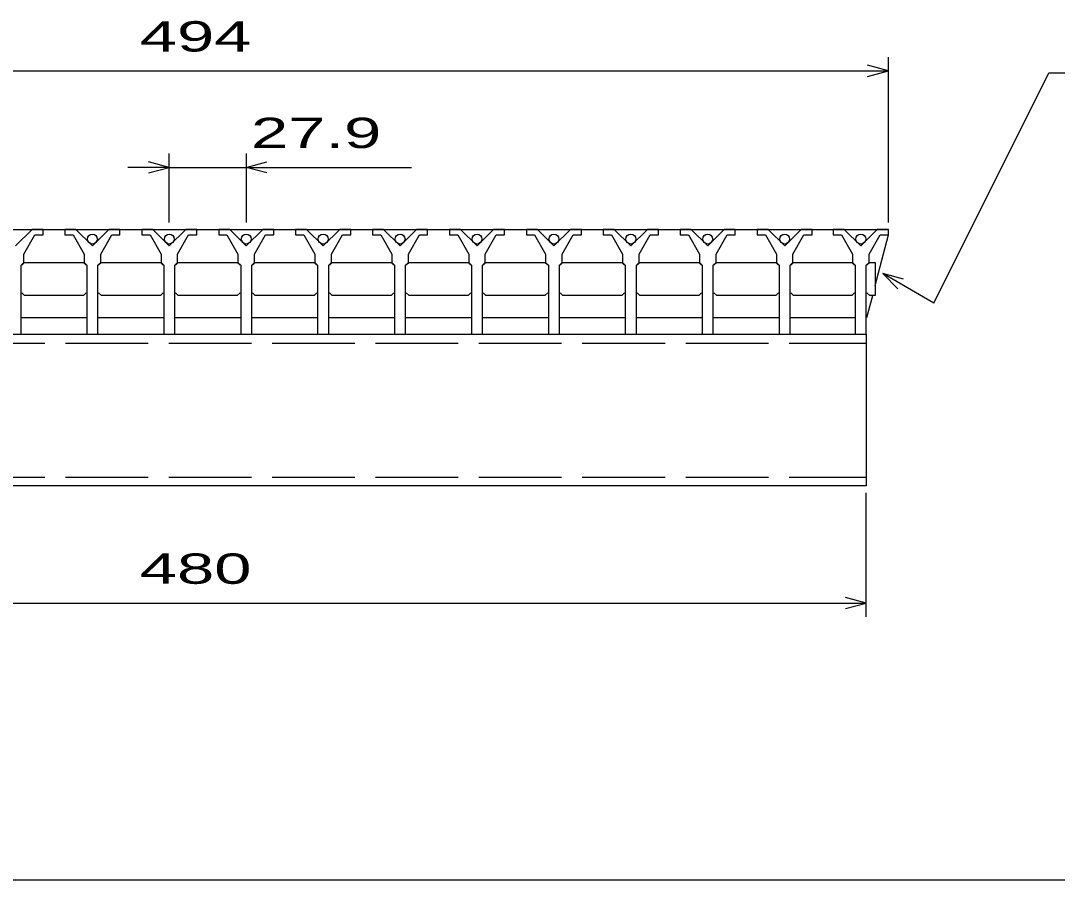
# Model space of a CAD drawing. Units: millimetres, scale not verified. Extents: x -910 to 868, y -641 to 524.
# Drawn here: x -525.7 to -149.7, y -575.8 to -264.1 of the extents above; entities that cross this region are included whole.
import ezdxf
from ezdxf.enums import TextEntityAlignment as Align

# ---------------------------------------------------------------- set-up
doc = ezdxf.new("R2010")
doc.units = ezdxf.units.MM
doc.header["$LTSCALE"] = 5
doc.linetypes.add('DASHED', pattern=[7.5, 6, -1.5])
for name, color, linetype, lineweight in [('CADPAC_LAYER_0000', 150, 'Continuous', 25), ('CADPAC_LAYER_0016', 3, 'Continuous', 25), ('CADPAC_LAYER_0022', 2, 'Continuous', 25)]:
    doc.layers.add(name, color=color, linetype=linetype, lineweight=lineweight)
doc.styles.add('ベクトル', font='')
doc.styles.get('ベクトル').set_extended_font_data('ベクトル')

msp = doc.modelspace()

# ---------------------------------------------------------------- linework, layer by layer
at = {"layer": 'CADPAC_LAYER_0000'}
msp.add_line((868, -575.75), (-862, -575.75), dxfattribs=at)
at = {"layer": 'CADPAC_LAYER_0016'}
for p, q in [((-705, -339.75), (-211, -339.75)), ((-521.6, -339.75), (-527.6, -345.75)), ((-524.6, -348.75), (-520.6, -341.75)), ((-517.6, -339.75), (-521.6, -339.75)), ((-520.6, -341.75), (-517.6, -341.75)), ((-517.6, -341.75), (-517.6, -339.75)), ((-509.7, -339.75), (-509.7, -341.75)), ((-505.7, -339.75), (-509.7, -339.75)), ((-509.7, -341.75), (-506.7, -341.75)), ((-506.7, -341.75), (-502.7, -348.75)), ((-499.7, -345.75), (-505.7, -339.75)), ((-493.7, -339.75), (-499.7, -345.75)), ((-496.7, -348.75), (-492.7, -341.75)), ((-489.7, -339.75), (-493.7, -339.75)), ((-492.7, -341.75), (-489.7, -341.75)), ((-489.7, -341.75), (-489.7, -339.75)), ((-481.8, -339.75), (-481.8, -341.75)), ((-477.8, -339.75), (-481.8, -339.75)), ((-481.8, -341.75), (-478.8, -341.75)), ((-478.8, -341.75), (-474.8, -348.75)), ((-471.8, -345.75), (-477.8, -339.75)), ((-465.8, -339.75), (-471.8, -345.75)), ((-468.8, -348.75), (-464.8, -341.75)), ((-461.8, -339.75), (-465.8, -339.75)), ((-464.8, -341.75), (-461.8, -341.75)), ((-461.8, -341.75), (-461.8, -339.75)), ((-453.9, -339.75), (-453.9, -341.75)), ((-449.9, -339.75), (-453.9, -339.75)), ((-453.9, -341.75), (-450.9, -341.75)), ((-450.9, -341.75), (-446.9, -348.75)), ((-443.9, -345.75), (-449.9, -339.75)), ((-437.9, -339.75), (-443.9, -345.75)), ((-440.9, -348.75), (-436.9, -341.75)), ((-433.9, -339.75), (-437.9, -339.75)), ((-436.9, -341.75), (-433.9, -341.75)), ((-433.9, -341.75), (-433.9, -339.75)), ((-426, -339.75), (-426, -341.75)), ((-422, -339.75), (-426, -339.75)), ((-426, -341.75), (-423, -341.75)), ((-423, -341.75), (-419, -348.75)), ((-416, -345.75), (-422, -339.75)), ((-410, -339.75), (-416, -345.75)), ((-413, -348.75), (-409, -341.75)), ((-406, -339.75), (-410, -339.75)), ((-409, -341.75), (-406, -341.75)), ((-406, -341.75), (-406, -339.75)), ((-398.1, -339.75), (-398.1, -341.75)), ((-394.1, -339.75), (-398.1, -339.75)), ((-398.1, -341.75), (-395.1, -341.75)), ((-395.1, -341.75), (-391.1, -348.75)), ((-388.1, -345.75), (-394.1, -339.75)), ((-382.1, -339.75), (-388.1, -345.75)), ((-385.1, -348.75), (-381.1, -341.75)), ((-378.1, -339.75), (-382.1, -339.75)), ((-381.1, -341.75), (-378.1, -341.75)), ((-378.1, -341.75), (-378.1, -339.75)), ((-370.2, -339.75), (-370.2, -341.75)), ((-366.2, -339.75), (-370.2, -339.75)), ((-370.2, -341.75), (-367.2, -341.75)), ((-367.2, -341.75), (-363.2, -348.75)), ((-360.2, -345.75), (-366.2, -339.75)), ((-354.2, -339.75), (-360.2, -345.75)), ((-357.2, -348.75), (-353.2, -341.75)), ((-350.2, -339.75), (-354.2, -339.75)), ((-353.2, -341.75), (-350.2, -341.75)), ((-350.2, -341.75), (-350.2, -339.75)), ((-342.3, -339.75), (-342.3, -341.75)), ((-338.3, -339.75), (-342.3, -339.75)), ((-342.3, -341.75), (-339.3, -341.75)), ((-339.3, -341.75), (-335.3, -348.75)), ((-332.3, -345.75), (-338.3, -339.75)), ((-326.3, -339.75), (-332.3, -345.75)), ((-329.3, -348.75), (-325.3, -341.75)), ((-322.3, -339.75), (-326.3, -339.75)), ((-325.3, -341.75), (-322.3, -341.75)), ((-322.3, -341.75), (-322.3, -339.75)), ((-314.4, -339.75), (-314.4, -341.75)), ((-310.4, -339.75), (-314.4, -339.75)), ((-314.4, -341.75), (-311.4, -341.75)), ((-311.4, -341.75), (-307.4, -348.75)), ((-304.4, -345.75), (-310.4, -339.75)), ((-298.4, -339.75), (-304.4, -345.75)), ((-301.4, -348.75), (-297.4, -341.75)), ((-294.4, -339.75), (-298.4, -339.75)), ((-297.4, -341.75), (-294.4, -341.75)), ((-294.4, -341.75), (-294.4, -339.75)), ((-286.5, -339.75), (-286.5, -341.75)), ((-282.5, -339.75), (-286.5, -339.75)), ((-286.5, -341.75), (-283.5, -341.75)), ((-283.5, -341.75), (-279.5, -348.75)), ((-276.5, -345.75), (-282.5, -339.75)), ((-270.5, -339.75), (-276.5, -345.75)), ((-273.5, -348.75), (-269.5, -341.75)), ((-266.5, -339.75), (-270.5, -339.75)), ((-269.5, -341.75), (-266.5, -341.75)), ((-266.5, -341.75), (-266.5, -339.75)), ((-258.6, -339.75), (-258.6, -341.75)), ((-254.6, -339.75), (-258.6, -339.75)), ((-258.6, -341.75), (-255.6, -341.75)), ((-255.6, -341.75), (-251.6, -348.75)), ((-248.6, -345.75), (-254.6, -339.75)), ((-242.6, -339.75), (-248.6, -345.75)), ((-245.6, -348.75), (-241.6, -341.75)), ((-238.6, -339.75), (-242.6, -339.75)), ((-241.6, -341.75), (-238.6, -341.75)), ((-238.6, -341.75), (-238.6, -339.75)), ((-231, -339.75), (-231, -341.75)), ((-227, -339.75), (-231, -339.75)), ((-231, -341.75), (-228, -341.75)), ((-228, -341.75), (-224, -348.75)), ((-221, -345.75), (-227, -339.75)), ((-215, -339.75), (-221, -345.75)), ((-218, -348.75), (-214, -341.75)), ((-215.75, -360.137), (-211, -341.75)), ((-211, -339.75), (-215, -339.75)), ((-214, -341.75), (-211, -341.75)), ((-211, -341.75), (-211, -339.75)), ((-524.6, -351.75), (-524.6, -348.75)), ((-502.7, -348.75), (-502.7, -351.75)), ((-496.7, -351.75), (-496.7, -348.75)), ((-474.8, -348.75), (-474.8, -351.75)), ((-468.8, -351.75), (-468.8, -348.75)), ((-446.9, -348.75), (-446.9, -351.75)), ((-440.9, -351.75), (-440.9, -348.75)), ((-419, -348.75), (-419, -351.75)), ((-413, -351.75), (-413, -348.75)), ((-391.1, -348.75), (-391.1, -351.75)), ((-385.1, -351.75), (-385.1, -348.75)), ((-363.2, -348.75), (-363.2, -351.75)), ((-357.2, -351.75), (-357.2, -348.75)), ((-335.3, -348.75), (-335.3, -351.75)), ((-329.3, -351.75), (-329.3, -348.75)), ((-307.4, -348.75), (-307.4, -351.75)), ((-301.4, -351.75), (-301.4, -348.75)), ((-279.5, -348.75), (-279.5, -351.75)), ((-273.5, -351.75), (-273.5, -348.75)), ((-251.6, -348.75), (-251.6, -351.75)), ((-245.6, -351.75), (-245.6, -348.75)), ((-224, -348.75), (-224, -351.75)), ((-218, -351.75), (-218, -348.75)), ((-525.6, -352.75), (-524.6, -351.75)), ((-525.6, -377.75), (-525.6, -352.75)), ((-525.35, -352.75), (-524.35, -351.75)), ((-524.35, -351.75), (-502.95, -351.75)), ((-502.95, -351.75), (-501.95, -352.75)), ((-502.7, -351.75), (-501.7, -352.75)), ((-501.7, -352.75), (-501.7, -377.75)), ((-497.7, -352.75), (-496.7, -351.75)), ((-497.7, -377.75), (-497.7, -352.75)), ((-497.45, -352.75), (-496.45, -351.75)), ((-496.45, -351.75), (-475.05, -351.75)), ((-475.05, -351.75), (-474.05, -352.75)), ((-474.8, -351.75), (-473.8, -352.75)), ((-473.8, -352.75), (-473.8, -377.75)), ((-469.8, -352.75), (-468.8, -351.75)), ((-469.8, -377.75), (-469.8, -352.75)), ((-469.55, -352.75), (-468.55, -351.75)), ((-468.55, -351.75), (-447.15, -351.75)), ((-447.15, -351.75), (-446.15, -352.75)), ((-446.9, -351.75), (-445.9, -352.75)), ((-445.9, -352.75), (-445.9, -377.75)), ((-441.9, -352.75), (-440.9, -351.75)), ((-441.9, -377.75), (-441.9, -352.75)), ((-441.65, -352.75), (-440.65, -351.75)), ((-440.65, -351.75), (-419.25, -351.75)), ((-419.25, -351.75), (-418.25, -352.75)), ((-419, -351.75), (-418, -352.75)), ((-418, -352.75), (-418, -377.75)), ((-414, -352.75), (-413, -351.75)), ((-414, -377.75), (-414, -352.75)), ((-413.75, -352.75), (-412.75, -351.75)), ((-412.75, -351.75), (-391.35, -351.75)), ((-391.35, -351.75), (-390.35, -352.75)), ((-391.1, -351.75), (-390.1, -352.75)), ((-390.1, -352.75), (-390.1, -377.75)), ((-386.1, -352.75), (-385.1, -351.75)), ((-386.1, -377.75), (-386.1, -352.75)), ((-385.85, -352.75), (-384.85, -351.75)), ((-384.85, -351.75), (-363.45, -351.75)), ((-363.45, -351.75), (-362.45, -352.75)), ((-363.2, -351.75), (-362.2, -352.75)), ((-362.2, -352.75), (-362.2, -377.75)), ((-358.2, -352.75), (-357.2, -351.75)), ((-358.2, -377.75), (-358.2, -352.75)), ((-357.95, -352.75), (-356.95, -351.75)), ((-356.95, -351.75), (-335.55, -351.75)), ((-335.55, -351.75), (-334.55, -352.75)), ((-335.3, -351.75), (-334.3, -352.75)), ((-334.3, -352.75), (-334.3, -377.75)), ((-330.3, -352.75), (-329.3, -351.75)), ((-330.3, -377.75), (-330.3, -352.75)), ((-330.05, -352.75), (-329.05, -351.75)), ((-329.05, -351.75), (-307.65, -351.75)), ((-307.65, -351.75), (-306.65, -352.75)), ((-307.4, -351.75), (-306.4, -352.75)), ((-306.4, -352.75), (-306.4, -377.75)), ((-302.4, -352.75), (-301.4, -351.75)), ((-302.4, -377.75), (-302.4, -352.75)), ((-302.15, -352.75), (-301.15, -351.75)), ((-301.15, -351.75), (-279.75, -351.75)), ((-279.75, -351.75), (-278.75, -352.75)), ((-279.5, -351.75), (-278.5, -352.75)), ((-278.5, -352.75), (-278.5, -377.75)), ((-274.5, -352.75), (-273.5, -351.75)), ((-274.5, -377.75), (-274.5, -352.75)), ((-274.25, -352.75), (-273.25, -351.75)), ((-273.25, -351.75), (-251.85, -351.75)), ((-251.85, -351.75), (-250.85, -352.75)), ((-251.6, -351.75), (-250.6, -352.75)), ((-250.6, -352.75), (-250.6, -377.75)), ((-246.6, -352.75), (-245.6, -351.75)), ((-246.6, -377.75), (-246.6, -352.75)), ((-246.35, -352.75), (-245.35, -351.75)), ((-245.35, -351.75), (-224.25, -351.75)), ((-224.25, -351.75), (-223.25, -352.75)), ((-224, -351.75), (-223, -352.75)), ((-223, -352.75), (-223, -377.75)), ((-219, -352.75), (-218, -351.75)), ((-219, -377.75), (-219, -352.75)), ((-218.75, -352.75), (-217.75, -351.75)), ((-217.75, -351.75), (-215.75, -351.75)), ((-215.75, -351.75), (-215.75, -363.75)), ((-524.35, -363.75), (-525.35, -362.75)), ((-502.95, -363.75), (-524.35, -363.75)), ((-501.95, -362.75), (-502.95, -363.75)), ((-496.45, -363.75), (-497.45, -362.75)), ((-475.05, -363.75), (-496.45, -363.75)), ((-474.05, -362.75), (-475.05, -363.75)), ((-468.55, -363.75), (-469.55, -362.75)), ((-447.15, -363.75), (-468.55, -363.75)), ((-446.15, -362.75), (-447.15, -363.75)), ((-440.65, -363.75), (-441.65, -362.75)), ((-419.25, -363.75), (-440.65, -363.75)), ((-418.25, -362.75), (-419.25, -363.75)), ((-412.75, -363.75), (-413.75, -362.75)), ((-391.35, -363.75), (-412.75, -363.75)), ((-390.35, -362.75), (-391.35, -363.75)), ((-384.85, -363.75), (-385.85, -362.75)), ((-363.45, -363.75), (-384.85, -363.75)), ((-362.45, -362.75), (-363.45, -363.75)), ((-356.95, -363.75), (-357.95, -362.75)), ((-335.55, -363.75), (-356.95, -363.75)), ((-334.55, -362.75), (-335.55, -363.75)), ((-329.05, -363.75), (-330.05, -362.75)), ((-307.65, -363.75), (-329.05, -363.75)), ((-306.65, -362.75), (-307.65, -363.75)), ((-301.15, -363.75), (-302.15, -362.75)), ((-279.75, -363.75), (-301.15, -363.75)), ((-278.75, -362.75), (-279.75, -363.75)), ((-273.25, -363.75), (-274.25, -362.75)), ((-251.85, -363.75), (-273.25, -363.75)), ((-250.85, -362.75), (-251.85, -363.75)), ((-245.35, -363.75), (-246.35, -362.75)), ((-224.25, -363.75), (-245.35, -363.75)), ((-223.25, -362.75), (-224.25, -363.75)), ((-217.75, -363.75), (-218.75, -362.75)), ((-218.75, -371.75), (-216.683, -363.75)), ((-215.75, -363.75), (-217.75, -363.75)), ((-525.35, -371.75), (-501.95, -371.75)), ((-497.45, -371.75), (-474.05, -371.75)), ((-469.55, -371.75), (-446.15, -371.75)), ((-441.65, -371.75), (-418.25, -371.75)), ((-413.75, -371.75), (-390.35, -371.75)), ((-385.85, -371.75), (-362.45, -371.75)), ((-357.95, -371.75), (-334.55, -371.75)), ((-330.05, -371.75), (-306.65, -371.75)), ((-302.15, -371.75), (-278.75, -371.75)), ((-274.25, -371.75), (-250.85, -371.75)), ((-246.35, -371.75), (-223.25, -371.75)), ((-697, -377.75), (-219, -377.75)), ((-529.6, -377.75), (-525.6, -377.75)), ((-501.7, -377.75), (-497.7, -377.75)), ((-473.8, -377.75), (-469.8, -377.75)), ((-445.9, -377.75), (-441.9, -377.75)), ((-418, -377.75), (-414, -377.75)), ((-390.1, -377.75), (-386.1, -377.75)), ((-362.2, -377.75), (-358.2, -377.75)), ((-334.3, -377.75), (-330.3, -377.75)), ((-306.4, -377.75), (-302.4, -377.75)), ((-278.5, -377.75), (-274.5, -377.75)), ((-250.6, -377.75), (-246.6, -377.75)), ((-223, -377.75), (-219, -377.75)), ((-219, -377.75), (-219, -432.75)), ((-219, -432.75), (-697, -432.75))]:
    msp.add_line(p, q, dxfattribs=at)
at = {"layer": 'CADPAC_LAYER_0016', "linetype": 'DASHED'}
for p, q in [((-697, -380.95), (-219, -380.95)), ((-697, -429.55), (-219, -429.55))]:
    msp.add_line(p, q, dxfattribs=at)
at = {"layer": 'CADPAC_LAYER_0016'}
for centre in [(-499.7, -343.25), (-471.8, -343.25), (-443.9, -343.25), (-416, -343.25), (-388.1, -343.25), (-360.2, -343.25), (-332.3, -343.25), (-304.4, -343.25), (-276.5, -343.25), (-248.6, -343.25), (-221, -343.25)]:
    msp.add_circle(centre, 1.8, dxfattribs=at)
at = {"layer": 'CADPAC_LAYER_0022', "color": 4}
for p, q in [((-211, -337.25), (-211, -277.25)), ((-211, -282.25), (-218.5, -280.25)), ((-705, -282.25), (-211, -282.25)), ((-218.5, -284.25), (-211, -282.25)), ((-194.5, -366.45), (-152.75, -282.95)), ((-152.75, -282.95), (-57.75, -282.95)), ((-471.8, -317.25), (-479.3, -315.25)), ((-471.8, -337.25), (-471.8, -312.25)), ((-443.9, -312.25), (-443.9, -337.25)), ((-443.9, -317.25), (-436.4, -315.25)), ((-471.8, -317.25), (-486.8, -317.25)), ((-479.3, -319.25), (-471.8, -317.25)), ((-471.8, -317.25), (-443.9, -317.25)), ((-436.4, -319.25), (-443.9, -317.25)), ((-443.9, -317.25), (-383.9, -317.25)), ((-205.5, -357.75), (-213, -355.75)), ((-207.5, -361.25), (-213, -355.75)), ((-194.5, -366.45), (-213, -355.75)), ((-219, -480.25), (-219, -435.25)), ((-219, -475.25), (-226.5, -473.25)), ((-697, -475.25), (-219, -475.25)), ((-226.5, -477.25), (-219, -475.25))]:
    msp.add_line(p, q, dxfattribs=at)

# ---------------------------------------------------------------- texts
at = {"layer": 'CADPAC_LAYER_0022', "style": 'ベクトル', "width": 1.65}
for s, p in [(' 494 ', (-489.25, -269.75)), (' 27.9 ', (-448.9, -304.75)), (' 480 ', (-489.25, -462.75))]:
    msp.add_text(s, height=11, dxfattribs=at).set_placement(p, align=Align.MIDDLE_LEFT)

doc.saveas('drawing.dxf')
